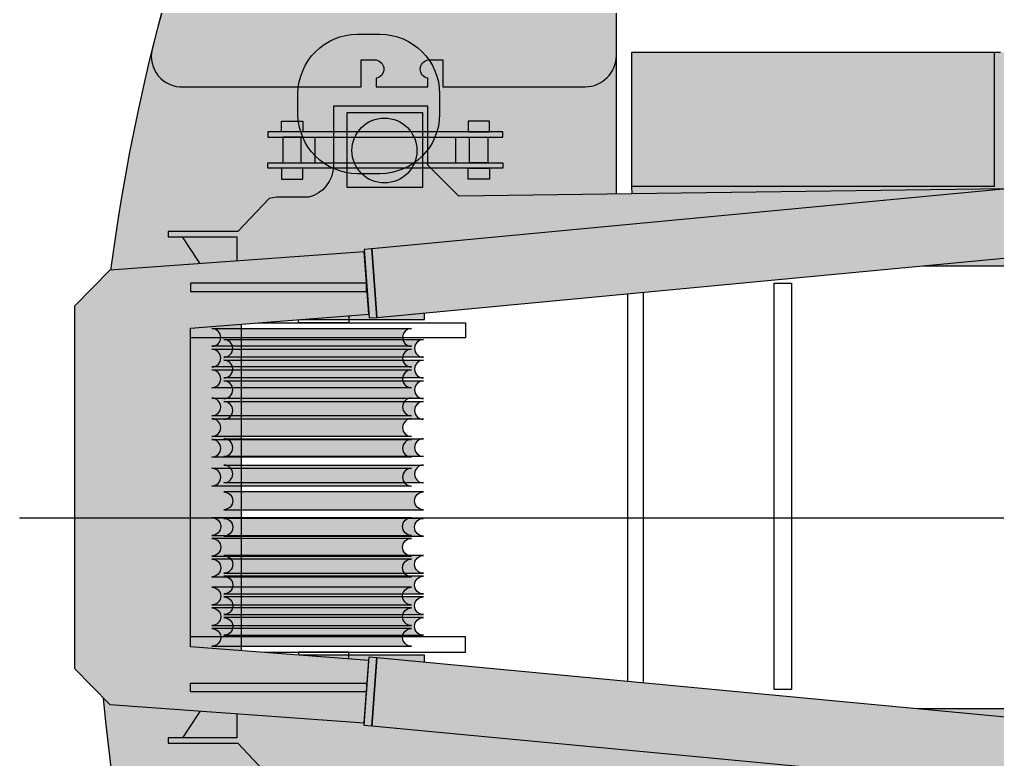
# Model space of a CAD drawing. Header units: millimetres. Extents: x -4144 to 24821, y -10508 to 12478.
# Drawn here: x -4144 to -1018, y -7357 to -4992 of the extents above; entities that cross this region are included whole.
import ezdxf

# ---------------------------------------------------------------- set-up
doc = ezdxf.new("R2010")
doc.units = ezdxf.units.MM
doc.set_wipeout_variables(frame=1)
doc.layers.add('Техника. Кран LR 1280', color=250, linetype='Continuous')
doc.layers.add('Техника. Кран LR 1280 Штрих', color=31, linetype='Continuous')

# ---------------------------------------------------------------- blocks, each defined once
blk = doc.blocks.new('BLOCK-20181117.10191355')
at = {"color": 0, "linetype": 'ByBlock', "lineweight": -2, "ltscale": 20, "transparency": 16777216}
blk.add_wipeout([(-57.38854674193135, 322.33021364171145), (-57.38854674193135, 322.33021364171145), (-45.8870167817131, 393.8385010004622), (-9.012076569233614, 456.1759627448555), (48.11938182576523, 500.6924407509596), (117.57960300326522, 521.2106771854178), (117.57960300326522, 521.2106771854178), (522.1448470252362, 565.7303508428049), (522.1448470252362, 565.7303508428049), (545.7950549952511, 570.3341093015661), (568.7539932342879, 577.6426032577674), (590.7134429823236, 587.5577177671967), (611.3786033952929, 599.9463445707588), (776.0430732110271, 723.3960946687585), (776.0430732110271, 723.3960946687585), (798.1115986688637, 741.9843066401027), (815.5806438602503, 764.9489294385749), (827.6044303451508, 791.1781116358961), (833.6008164400773, 819.4019454289046), (833.6008164400773, 819.4019454289046), (833.6008164400773, 1948.0406554958718), (747.631711674052, 1948.0406554958718), (747.631711674052, 1995.6089523716182), (747.631711674052, 1995.6089523716182), (757.8709425189409, 2013.073796818091), (776.910425660355, 2019.9557094549964), (795.9499088017692, 2013.0737968180856), (806.1891396466526, 1995.6089523716128), (806.1891396466526, 1995.6089523716146), (833.6008164400773, 1995.6089523716182), (833.6008164400773, 2160.628142509184), (806.1891396466581, 2160.628142509144), (806.1891396466581, 2160.628142509144), (795.9499088017383, 2143.163298062702), (776.9104256603241, 2136.281385425824), (757.8709425189227, 2143.1632980627455), (747.6317116740447, 2160.6281425092147), (747.6317116740447, 2160.6281425092093), (747.631711674052, 2208.1964393849285), (833.6008164400773, 2208.1964393849285), (833.6008164400773, 2361.8998535747924), (833.6008164400773, 2361.8998535747924), (822.3863232071344, 2395.7736317304243), (800.0343507297748, 2423.5870643013895), (769.3673625974425, 2441.8280495790514), (734.2577891958426, 2448.1932330458603), (666.2019569821277, 2448.1932330458585), (666.2019569821277, 2448.1932330458585), (650.6634751450274, 2454.6119115030597), (637.8752883658617, 2465.5254869868295), (629.0937664918747, 2479.8617600211855), (625.1816463196155, 2496.2122696981496), (625.1816463196137, 2496.2122696981496), (625.1816463196137, 2650.5730595844725), (625.1816463196137, 2650.5730595844725), (614.2472333571877, 2685.0760831939297), (591.9710342128747, 2713.6031050628662), (561.1477119730862, 2732.575264432049), (525.6442100201239, 2739.6124068992503), (525.6442100201239, 2739.6124068992503), (-132.81926018763625, 2739.6124068992503), (-132.81926018763625, 2739.6124068992503), (-160.40560546139932, 2734.472453861197), (-185.9079037466072, 2722.765261842229), (-207.78868649635115, 2705.196627602336), (-224.7288171024993, 2682.8257193095724), (-224.7288171024993, 2682.8257193095724), (-241.8964953282175, 2646.6527365330967), (-258.830773951373, 2610.3699022154415), (-275.530950100534, 2573.978722306072), (-291.9963306208847, 2537.4807072514304), (-291.9963306208829, 2537.480707251434), (-209.78730790404916, 2502.997090920262), (-228.13415348394483, 2459.109323547953), (-228.13415348394483, 2459.109323547953), (-244.31723835534467, 2446.945014941237), (-264.53788653107586, 2447.939010508384), (-279.4498986304079, 2461.6318748903777), (-282.1607835206596, 2481.6946200401817), (-307.4515207008808, 2492.2671617170145), (-371.09856711672, 2340.016097365402), (-345.80782993649336, 2329.443555688611), (-345.80782993649336, 2329.443555688611), (-329.62474506507533, 2341.6078642952834), (-309.40409688935324, 2340.613868728109), (-294.49208479003937, 2326.921004346106), (-291.78119989979496, 2306.8582591963077), (-310.12804547968153, 2262.970491824017), (-393.2945134972924, 2297.6374181249284), (-393.2945134972924, 2297.6374181249303), (-584.627859925602, 1741.4781986575254), (-722.5317763711737, 1169.7229742100153), (-805.7712487124863, 587.4921633640224), (-833.6008164400864, -3.637978807091713e-12), (-833.6008164400846, 0), (-833.6008164400846, 0), (-805.7712487124863, -587.4921633640224), (-722.5317763711737, -1169.7229742100171), (-584.6278599256038, -1741.4781986575235), (-393.29451349729425, -2297.6374181249266), (-393.2945134972924, -2297.6374181249266), (-310.12804547968153, -2262.970491824017), (-291.78119989979496, -2306.858259196306), (-291.78119989979496, -2306.858259196306), (-294.49208479003755, -2326.921004346106), (-309.40409688935324, -2340.6138687281036), (-329.62474506507533, -2341.6078642952816), (-345.80782993649336, -2329.443555688609), (-371.09856711672, -2340.0160973654), (-307.4515207008808, -2492.2671617170126), (-282.1607835206596, -2481.69462004018), (-282.1607835206596, -2481.69462004018), (-279.4498986304079, -2461.6318748903777), (-264.53788653107586, -2447.939010508384), (-244.3172383553392, -2446.945014941237), (-228.13415348394483, -2459.109323547953), (-228.13415348394483, -2459.1093235479493), (-209.78730790404916, -2502.997090920262), (-291.9963306208829, -2537.4807072514286), (-291.9963306208829, -2537.4807072514286), (-275.530950100534, -2573.9787223060775), (-258.83077395137116, -2610.3699022154415), (-241.89649532821204, -2646.6527365330967), (-224.7288171024993, -2682.8257193095706), (-224.7288171024993, -2682.825719309567), (-224.7288171024993, -2682.825719309567), (-207.78868649635115, -2705.1966276023322), (-185.9079037466072, -2722.765261842229), (-160.40560546139932, -2734.4724538611954), (-132.81926018763625, -2739.6124068992503), (525.6442100201239, -2739.6124068992467), (525.6442100201239, -2739.6124068992467), (561.1477119730862, -2732.575264432049), (591.9710342128765, -2713.6031050628626), (614.2472333571877, -2685.0760831939297), (625.1816463196137, -2650.5730595844725), (625.1816463196137, -2496.212269698146), (625.1816463196137, -2496.212269698146), (629.0937664918747, -2479.86176002118), (637.8752883658617, -2465.5254869868277), (650.6634751450274, -2454.611911503058), (666.2019569821277, -2448.1932330458567), (734.2577891958426, -2448.1932330458567), (734.2577891958426, -2448.1932330458567), (769.3673625974425, -2441.8280495790495), (800.034350729773, -2423.5870643013877), (822.3863232071344, -2395.773631730419), (833.6008164400773, -2361.8998535747887), (833.6008164400773, -2208.1964393849266), (747.631711674052, -2208.1964393849266), (747.6317116740447, -2160.6281425092093), (747.6317116740447, -2160.6281425092093), (757.8709425189227, -2143.1632980627437), (776.9104256603223, -2136.2813854258166), (795.9499088017365, -2143.1632980626964), (806.1891396466581, -2160.6281425091347), (806.1891396466581, -2160.628142509144), (833.6008164400773, -2160.628142509184), (833.6008164400773, -1995.6089523716146), (806.1891396466526, -1995.6089523716146), (806.1891396466526, -1995.6089523716146), (795.9499088017656, -2013.0737968180838), (776.9104256603514, -2019.9557094549964), (757.8709425189372, -2013.0737968180838), (747.631711674052, -1995.6089523716146), (747.631711674052, -1948.0406554958681), (833.6008164400773, -1948.0406554958681), (833.6008164400773, -819.401945428901), (833.6008164400773, -819.401945428901), (827.604430345149, -791.1781116358907), (815.5806438602485, -764.9489294385712), (798.1115986688601, -741.9843066400972), (776.0430732110217, -723.396094668753), (776.0430732110271, -723.396094668753), (611.3786033952929, -599.9463445707515), (611.3786033952929, -599.9463445707515), (590.7134429823236, -587.5577177671912), (568.7539932342879, -577.642603257762), (545.7950549952511, -570.3341093015606), (522.1448470252362, -565.7303508428013), (117.57960300326522, -521.210677185416), (117.57960300326522, -521.210677185416), (48.11938182576159, -500.6924407509614), (-9.012076569235433, -456.17596274485186), (-45.88701678171492, -393.83850100045856), (-57.38854674193135, -322.33021364170236), (-57.38854674193135, 0)], dxfattribs=at)
at = {"layer": 'Техника. Кран LR 1280 Штрих', "lineweight": -2}
h = blk.add_hatch(color=254, dxfattribs=at)
h.dxf.hatch_style = 1
edge = h.paths.add_edge_path()
edge.add_line((-57.38854674193135, 0), (-57.38854674193135, 322.3302136417115))
edge.add_arc((136.966749388271, 327.7488431341456), 194.4308172061079, 95.72260439255848, 181.5969937708117, ccw=False)
edge.add_line((117.5796030032652, 521.210677185416), (522.1448470252362, 565.7303508428085))
edge.add_arc((494.3029944227908, 771.8074240218526), 207.9493420195827, 277.6943040845489, 304.2635658363498)
edge.add_line((611.3786033952929, 599.9463445707588), (776.0430732110253, 723.3960946687585))
edge.add_arc((703.1120990037031, 832.3764411469066), 131.1321582119593, 303.7909196766812, 354.3217428201374)
edge.add_line((833.6008164400773, 819.4019454289064), (833.6008164400773, 1948.040655495872))
edge.add_line((833.6008164400773, 1948.040655495872), (747.6317116740538, 1948.040655495872))
edge.add_line((747.6317116740538, 1948.040655495872), (747.6317116740538, 1995.608952371618))
edge.add_arc((776.9104256603531, 1990.177458737609), 29.77825071739102, 10.509468293235216, 169.4905317067613, ccw=False)
edge.add_line((806.1891396466526, 1995.608952371616), (833.6008164400773, 1995.608952371618))
edge.add_line((833.6008164400773, 1995.608952371618), (833.6008164400773, 2160.628142509184))
edge.add_line((833.6008164400773, 2160.628142509184), (806.1891396466599, 2160.628142509144))
edge.add_arc((776.9104256603596, 2166.059636143228), 29.77825071740575, 190.5094682932454, 349.4905317066193, ccw=False)
edge.add_line((747.6317116740465, 2160.628142509213), (747.6317116740538, 2208.19643938493))
edge.add_line((747.6317116740538, 2208.19643938493), (833.6008164400773, 2208.19643938493))
edge.add_line((833.6008164400773, 2208.19643938493), (833.6008164400773, 2361.899853574792))
edge.add_arc((734.1851395076083, 2347.779858411996), 100.4134009151093, 8.083645438538309, 89.95854616172753)
edge.add_line((734.2577891958426, 2448.193233045862), (666.2019569821277, 2448.19323304586))
edge.add_arc((678.6578487570074, 2500.364030478886), 53.63712655153479, 184.439398018796, 256.5718866759795, ccw=False)
edge.add_line((625.1816463196155, 2496.212269698151), (625.1816463196155, 2650.573059584474))
edge.add_arc((523.842100492082, 2637.441502300752), 102.1867963350767, 7.383234845534973, 88.98951110374568)
edge.add_line((525.6442100201239, 2739.61240689925), (-132.8192601876362, 2739.612406899252))
edge.add_arc((-125.8371012475501, 2625.540347420354), 114.2855428180739, 93.50260855277472, 149.917414731003)
edge.add_arc((5381.399183559892, 2.041815605480224e-10), 6214.999999999897, 154.426444733806, 155.9029600998629)
edge.add_line((-291.9963306208811, 2537.480707251434), (-209.787307904051, 2502.997090920264))
edge.add_line((-209.787307904051, 2502.997090920264), (-228.1341534839448, 2459.109323547953))
edge.add_arc((-253.0525695566523, 2475.413211311772), 29.7782507173907, 167.8225861412409, 326.803649554763, ccw=False)
edge.add_line((-282.1607835206596, 2481.694620040184), (-307.4515207008808, 2492.267161717016))
edge.add_line((-307.4515207008808, 2492.267161717016), (-371.0985671167218, 2340.016097365402))
edge.add_line((-371.0985671167218, 2340.016097365402), (-345.8078299364934, 2329.443555688613))
edge.add_arc((-320.8894138638149, 2313.139667924722), 29.77825071740546, -12.177413858755699, 146.8036495546175, ccw=False)
edge.add_line((-291.7811998997931, 2306.85825919631), (-310.1280454796797, 2262.97049182402))
edge.add_line((-310.1280454796797, 2262.97049182402), (-393.2945134972906, 2297.637418124928))
edge.add_arc((5381.399183559914, 2.273736754432321e-12), 6214.999999999999, 158.3033603627264, 180)
edge.add_arc((5381.39918355991, -1.364242052659392e-12), 6214.999999999995, 180, 201.6966396372736)
edge.add_line((-393.2945134972906, -2297.637418124927), (-310.1280454796797, -2262.970491824017))
edge.add_line((-310.1280454796797, -2262.970491824017), (-291.7811998997931, -2306.858259196306))
edge.add_arc((-320.8894138638149, -2313.139667924719), 29.77825071740536, -146.8036495546175, 12.177413858755699, ccw=False)
edge.add_line((-345.8078299364934, -2329.443555688609), (-371.0985671167218, -2340.016097365398))
edge.add_line((-371.0985671167218, -2340.016097365398), (-307.4515207008808, -2492.267161717013))
edge.add_line((-307.4515207008808, -2492.267161717013), (-282.1607835206596, -2481.69462004018))
edge.add_arc((-253.0525695566523, -2475.413211311768), 29.77825071739088, 33.19635044523699, 192.177413858759, ccw=False)
edge.add_line((-228.1341534839448, -2459.109323547949), (-209.787307904051, -2502.99709092026))
edge.add_line((-209.787307904051, -2502.99709092026), (-291.9963306208811, -2537.48070725143))
edge.add_arc((5381.399183559892, -2.005435817409307e-10), 6214.999999999897, 204.0970399001371, 205.573555266194)
edge.add_arc((-125.8371012475484, -2625.540347420352), 114.2855428180749, 210.0825852689962, 266.4973914472245)
edge.add_line((-132.8192601876362, -2739.61240689925), (525.6442100201239, -2739.612406899247))
edge.add_arc((523.842100492083, -2637.44150230075), 102.1867963350758, 271.0104888962538, 352.6167651544644)
edge.add_line((625.1816463196155, -2650.573059584473), (625.1816463196155, -2496.212269698146))
edge.add_arc((678.6578487570049, -2500.364030478883), 53.6371265515325, 103.42811332401828, 175.5606019812019, ccw=False)
edge.add_line((666.2019569821277, -2448.193233045859), (734.2577891958426, -2448.193233045859))
edge.add_arc((734.1851395076083, -2347.779858411992), 100.4134009151092, 270.0414538382724, 351.9163545614617)
edge.add_line((833.6008164400773, -2361.899853574789), (833.6008164400773, -2208.196439384927))
edge.add_line((833.6008164400773, -2208.196439384927), (747.6317116740538, -2208.196439384927))
edge.add_line((747.6317116740538, -2208.196439384927), (747.6317116740465, -2160.628142509209))
edge.add_arc((776.9104256603596, -2166.059636143224), 29.77825071740566, 10.509468293380678, 169.4905317067546, ccw=False)
edge.add_line((806.1891396466599, -2160.62814250914), (833.6008164400773, -2160.62814250918))
edge.add_line((833.6008164400773, -2160.62814250918), (833.6008164400773, -1995.608952371615))
edge.add_line((833.6008164400773, -1995.608952371615), (806.1891396466526, -1995.608952371615))
edge.add_arc((776.9104256603532, -1990.177458737606), 29.77825071739096, 190.5094682932369, 349.4905317067631, ccw=False)
edge.add_line((747.6317116740538, -1995.608952371615), (747.6317116740538, -1948.040655495868))
edge.add_line((747.6317116740538, -1948.040655495868), (833.6008164400773, -1948.040655495868))
edge.add_line((833.6008164400773, -1948.040655495868), (833.6008164400773, -819.401945428901))
edge.add_arc((703.1120990037011, -832.3764411469002), 131.1321582119612, 5.67825717986207, 56.2090803233183)
edge.add_line((776.0430732110253, -723.3960946687512), (611.3786033952929, -599.9463445707515))
edge.add_arc((494.3029944227908, -771.8074240218453), 207.9493420195827, 55.73643416365027, 82.30569591545107)
edge.add_line((522.1448470252362, -565.7303508428013), (117.5796030032652, -521.210677185416))
edge.add_arc((136.9667493882749, -327.748843134142), 194.4308172061119, 178.4030062291873, 264.2773956074405, ccw=False)
edge.add_line((-57.38854674193135, -322.3302136417042), (-57.38854674193135, 0))
at = {"color": 0, "linetype": 'ByBlock', "lineweight": -2, "ltscale": 20, "transparency": 16777216}
for points in [[(-393.2945134972906, 2297.637418124928, 0.09495328596407389), (-833.6008164400846, 0, 0.09495328596407389), (-393.2945134972906, -2297.637418124927)], [(833.6008164400773, -819.401945428901, 0.2241259037759507), (776.0430732110253, -723.3960946687512), (611.3786033952929, -599.9463445707515, 0.1164524426712654), (522.1448470252362, -565.7303508428013), (117.5796030032652, -521.210677185416, -0.3932774894333115), (-57.38854674193135, -322.3302136417042), (-57.38854674193135, 0), (-57.38854674193135, 322.3302136417115, -0.3932774894333115), (117.5796030032652, 521.210677185416), (522.1448470252362, 565.7303508428085, 0.1164524426712654), (611.3786033952929, 599.9463445707588), (776.0430732110253, 723.3960946687585, 0.2241259037759507), (833.6008164400773, 819.4019454289064), (833.6008164400773, 1948.040655495872)]]:
    blk.add_lwpolyline(points, format="xyb", dxfattribs=at)
blk = doc.blocks.new('BLOCK-20181117.07274698')
at = {"color": 0, "linetype": 'ByBlock', "lineweight": -2, "ltscale": 20, "transparency": 16777216}
blk.add_lwpolyline([(-382.30855922099, 478.5450755987404), (-300.0995365041599, 444.0614592675665), (-318.4463820840538, 400.1736918952556, -0.8315514504761237), (-372.4730121207758, 422.7589883874862), (-397.7637493009897, 433.3315300643189), (-461.4107957168308, 281.0804657127046), (-436.1200585366023, 270.5079240359155, -0.8315514504749895), (-382.0934284999021, 247.9226275436122), (-400.4402740797887, 204.0348601713231), (-483.6067420973995, 238.7017864722311, 0.03381508630526978), (-740.6174569151699, -560.681017854381, 0.4989503636280254), (-641.4997757340388, -680.5754297710864), (-71.99668228068185, -680.5754297710864), (-71.99668228068185, -594.6063250050629), (-24.4283854049354, -594.6063250050629, -0.8315514504761237), (-24.4283854049354, -653.163752977669), (-24.4283854049354, -680.5754297710864), (140.5908047326302, -680.5754297710864), (140.5908047325865, -653.163752977669, -0.8315514504749895), (140.5908047326593, -594.6063250050556), (188.1591016083767, -594.6063250050629), (188.1591016083767, -680.5754297710864), (643.9455605957337, -680.5754297710855, 0.4064572435072755), (743.2885878399684, -581.232402526869), (743.2885878399684, -110.8949761568265), (657.3194830739449, -110.8949761568265), (657.3194830739449, -63.32667928108003, -0.8315514504761237), (715.876911046551, -63.32667928108003), (743.2885878399684, -63.32667928108003), (743.2885878399684, 101.6925108564856), (715.876911046551, 101.6925108564456, -0.8315514504749895), (657.3194830739376, 101.6925108565147), (657.3194830739449, 149.260807732232), (743.2885878399684, 149.260807732232), (743.2885878399684, 302.9642219220941, 0.373262653763925), (643.9455605957337, 389.2576013931639), (575.8897283820188, 389.257601393163, -0.3255589378691797), (534.8694177195066, 437.2766380454541), (534.8694177195066, 591.637427931777, 0.3719278395981418), (435.3319814200149, 680.6767752465548), (-223.1314887877452, 680.6767752465548, 0.2512513197841645), (-315.041045702601, 623.8900876568696, 0.00644260278426419)], format="xyb", close=True, dxfattribs=at)
blk = doc.blocks.new('BLOCK-20181117.09443661')
at = {"layer": 'Техника. Кран LR 1280 Штрих', "lineweight": -2}
h = blk.add_hatch(color=253, dxfattribs=at)
h.dxf.hatch_style = 1
edge = h.paths.add_edge_path()
edge.add_arc((318.928055174445, 1.818989403545856e-12), 28.30758612286445, 90, 270)
edge.add_line((318.928055174445, -28.30758612286263), (-318.928055174445, -28.30758612286263))
edge.add_arc((-318.928055174445, 1.818989403545856e-12), 28.30758612286445, 270, 450)
edge.add_line((-318.928055174445, 28.30758612286627), (318.928055174445, 28.30758612286627))
at = {"color": 0, "linetype": 'ByBlock', "lineweight": -2, "ltscale": 20, "transparency": 16777216}
blk.add_lwpolyline([(318.928055174445, 28.30758612286627, 0.9999999999999999), (318.928055174445, -28.30758612286263), (-318.928055174445, -28.30758612286263, 0.9999999999999999), (-318.928055174445, 28.30758612286627)], format="xyb", close=True, dxfattribs=at)
blk = doc.blocks.new('BLOCK-20181117.10265488')
at = {"color": 0, "linetype": 'ByBlock', "lineweight": -2, "ltscale": 20, "transparency": 16777216}
blk.add_blockref('BLOCK-20181117.10191355', (-5381.399183559915, -3.637978807091713e-12), dxfattribs=at)
blk.add_blockref('BLOCK-20181117.07274698', (-5291.086954959806, 2058.935631652697), dxfattribs=at)
blk.add_wipeout([(1296.3949542592113, -1089.422169591111), (1296.3949542592113, -1089.422169591111), (1322.728311263178, -1100.076598749778), (1351.0125550795733, -1097.4376399531902), (1374.9204092413615, -1082.0956367862636), (1389.1036097469623, -1057.4826447858322), (1389.1036097469623, -1057.4826447858322), (1402.4669247354036, -1011.7047236377912), (1402.4669247354036, -1011.7047236377912), (1407.2830652114426, -1002.3638365449515), (1413.578845613025, -993.9489372644402), (1421.1805913233802, -986.6921581634069), (1429.8786015288197, -980.7936838494716), (1549.8289886319258, -980.7936838494716), (1549.8289886319258, -970.4900039200329), (1586.951134359063, -970.4900039200329), (1586.951134359063, -994.596726773816), (1813.2432746962072, -994.596726773816), (1813.2432746962072, -970.4900039200329), (1831.1388916111318, -970.4900039200329), (1831.1388916111318, -929.469693257548), (1813.2432746962072, -929.469693257548), (1813.2432746962072, -905.362970403763), (1586.951134359063, -905.362970403763), (1586.951134359063, -929.469693257548), (1549.8289886319258, -929.469693257548), (1549.8289886319258, 1124.8507938063522), (1586.951134359063, 1124.8507938063522), (1586.951134359063, 1100.744070952569), (1813.2432746962072, 1100.744070952569), (1813.2432746962072, 1124.8507938063522), (1831.1388916111318, 1124.8507938063522), (1831.1388916111318, 1165.871104468839), (1813.2432746962072, 1165.871104468839), (1813.2432746962072, 1189.9778273226202), (1586.951134359063, 1189.9778273226202), (1586.951134359063, 1165.871104468839), (1330.535574284614, 1165.871104468839), (1330.535574284614, 1423.0742845942768), (1309.9282144257163, 1423.0742845942768), (1309.9282144257163, 1488.201318110545), (205.42111202352635, 1488.201318110545), (-1210.5851871814807, 1488.201318110545), (-1646.0614709917572, 1488.201318110545), (-1796.9933106848948, 1488.201318110545), (-3319.534618776932, 1488.201318110545), (-4499.208766170108, 1488.201318110545), (-4499.208766170108, 1059.5293512348053), (-4498.89376481312, 1036.3020604527937), (-5051.136074088572, 1028.8127205017663), (-5150.868619511623, 1127.8188032540038), (-5150.868619511623, 1316.9742088899802), (-5452.396364170912, 1316.9742088899802), (-5452.396364170912, 1124.8507938063522), (-5452.396364170912, 1124.8507938063522), (-5458.598911423857, 1091.4691787338124), (-5475.120512067852, 1061.8070727830127), (-5500.236814145096, 1038.9602964843543), (-5531.326440611505, 1025.3133575068605), (-5531.326440611505, 1025.3133575068605), (-5634.168830850627, 1025.3133575068605), (-5658.081144649157, 1021.8139945119583), (-5757.618580948649, 915.6666503332035), (-5980.520955997134, 915.6666503332035), (-5980.520955997134, 898.3642444139587), (-5761.117943943536, 898.3642444139587), (-5761.117943943536, 634.3567473539806), (-5747.314901019213, 634.3567473539806), (-5747.314901019213, 97.69055027440118), (-5747.314901019213, -438.97564680517644), (-5761.117943943536, -438.97564680517644), (-5761.117943943536, -702.9831438651527), (-5980.520955997134, -702.9831438651527), (-5980.520955997134, -720.2855497843993), (-5757.618580948649, -720.2855497843993), (-5658.081144649157, -826.4328939631523), (-5634.168830850627, -829.9322569580545), (-5531.326440611505, -829.9322569580545), (-5531.326440611505, -829.9322569580545), (-5500.236814145096, -843.5791959355483), (-5475.120512067852, -866.4259722342049), (-5458.598911423857, -896.0880781850065), (-5452.396364170912, -929.469693257548), (-5452.396364170912, -929.469693257548), (-5452.396364170912, -1121.5931083411742), (-5150.868619511623, -1121.5931083411742), (-5150.868619511623, -932.4377027051996), (-5051.136074088572, -833.4316199529621), (-4488.905086240673, -841.0564232834422), (-4488.905086240673, -1453.9853243825955), (-4475.10204331635, -1484.8963641709124), (-4334.544296354346, -1491.700681105448), (-3075.940072520578, -1491.700681105448), (-3075.940072520578, -1453.9853243825955), (-3058.8320756565954, -1453.9853243825955), (-3058.8320756565954, -1491.700681105448), (-1659.670104860823, -1491.700681105448), (-1659.670104860823, -1453.9853243825955), (-1642.5621079968405, -1453.9853243825955), (-1642.5621079968405, -1491.700681105448), (-239.90077420618013, -1491.700681105448), (-239.90077420618013, -1453.9853243825955), (-222.79277734219818, -1453.9853243825955), (-222.79277734219818, -1491.700681105448), (1169.3704674637406, -1491.700681105448), (1182.9791013328067, -1426.5736475891863), (1182.9791013328077, -1426.5736475891863), (1189.3971867589935, -1012.5154506661529)], dxfattribs=at)
at = {"layer": 'Техника. Кран LR 1280 Штрих', "lineweight": -2}
h = blk.add_hatch(color=256, dxfattribs=at)
h.dxf.hatch_style = 1
edge = h.paths.add_edge_path()
edge.add_line((1189.397186758993, -1012.515450666153), (1296.394954259212, -1089.422169591111))
edge.add_arc((1331.449181695886, -1040.652385499227), 60.06072511676089, 234.2925764772314, 343.7266219423718)
edge.add_line((1389.103609746962, -1057.482644785832), (1402.466924735403, -1011.704723637791))
edge.add_arc((1460.920656115351, -1035.931297521224), 63.27531583776207, 119.37917818288199, 157.488082542015, ccw=False)
edge.add_line((1429.878601528821, -980.7936838494716), (1549.828988631925, -980.7936838494716))
edge.add_line((1549.828988631925, -980.7936838494716), (1549.828988631925, -970.4900039200329))
edge.add_line((1549.828988631925, -970.4900039200329), (1586.951134359063, -970.4900039200329))
edge.add_line((1586.951134359063, -970.4900039200329), (1586.951134359063, -994.596726773816))
edge.add_line((1586.951134359063, -994.596726773816), (1813.243274696207, -994.596726773816))
edge.add_line((1813.243274696207, -994.596726773816), (1813.243274696207, -970.4900039200329))
edge.add_line((1813.243274696207, -970.4900039200329), (1831.138891611132, -970.4900039200329))
edge.add_line((1831.138891611132, -970.4900039200329), (1831.138891611132, -929.4696932575462))
edge.add_line((1831.138891611132, -929.4696932575462), (1813.243274696207, -929.4696932575462))
edge.add_line((1813.243274696207, -929.4696932575462), (1813.243274696207, -905.362970403763))
edge.add_line((1813.243274696207, -905.362970403763), (1586.951134359063, -905.362970403763))
edge.add_line((1586.951134359063, -905.362970403763), (1586.951134359063, -929.4696932575462))
edge.add_line((1586.951134359063, -929.4696932575462), (1549.828988631925, -929.4696932575462))
edge.add_line((1549.828988631925, -929.4696932575462), (1549.828988631925, 1124.850793806352))
edge.add_line((1549.828988631925, 1124.850793806352), (1586.951134359063, 1124.850793806352))
edge.add_line((1586.951134359063, 1124.850793806352), (1586.951134359063, 1100.744070952569))
edge.add_line((1586.951134359063, 1100.744070952569), (1813.243274696207, 1100.744070952569))
edge.add_line((1813.243274696207, 1100.744070952569), (1813.243274696207, 1124.850793806352))
edge.add_line((1813.243274696207, 1124.850793806352), (1831.138891611132, 1124.850793806352))
edge.add_line((1831.138891611132, 1124.850793806352), (1831.138891611132, 1165.871104468839))
edge.add_line((1831.138891611132, 1165.871104468839), (1813.243274696207, 1165.871104468839))
edge.add_line((1813.243274696207, 1165.871104468839), (1813.243274696207, 1189.977827322622))
edge.add_line((1813.243274696207, 1189.977827322622), (1586.951134359063, 1189.977827322622))
edge.add_line((1586.951134359063, 1189.977827322622), (1586.951134359063, 1165.871104468839))
edge.add_line((1586.951134359063, 1165.871104468839), (1330.535574284615, 1165.871104468839))
edge.add_line((1330.535574284615, 1165.871104468839), (1330.535574284615, 1423.074284594277))
edge.add_line((1330.535574284615, 1423.074284594277), (1309.928214425716, 1423.074284594277))
edge.add_line((1309.928214425716, 1423.074284594277), (1309.928214425716, 1488.201318110547))
edge.add_line((1309.928214425716, 1488.201318110547), (205.4211120235268, 1488.201318110547))
edge.add_line((205.4211120235268, 1488.201318110547), (-1210.585187181481, 1488.201318110547))
edge.add_line((-1210.585187181481, 1488.201318110547), (-1646.061470991757, 1488.201318110547))
edge.add_line((-1646.061470991757, 1488.201318110547), (-1796.993310684895, 1488.201318110547))
edge.add_line((-1796.993310684895, 1488.201318110547), (-3319.534618776932, 1488.201318110547))
edge.add_line((-3319.534618776932, 1488.201318110547), (-4499.208766170108, 1488.201318110547))
edge.add_line((-4499.208766170108, 1488.201318110547), (-4499.208766170108, 1059.529351234807))
edge.add_line((-4499.208766170108, 1059.529351234807), (-4498.89376481312, 1036.302060452792))
edge.add_line((-4498.89376481312, 1036.302060452792), (-5051.136074088572, 1028.812720501766))
edge.add_line((-5051.136074088572, 1028.812720501766), (-5150.868619511624, 1127.818803254006))
edge.add_line((-5150.868619511624, 1127.818803254006), (-5150.868619511624, 1316.97420888998))
edge.add_line((-5150.868619511624, 1316.97420888998), (-5452.396364170912, 1316.97420888998))
edge.add_line((-5452.396364170912, 1316.97420888998), (-5452.396364170912, 1124.850793806352))
edge.add_arc((-5557.469260008722, 1127.107056501731), 105.0971177582607, 284.4035060611223, 358.7698591079069, ccw=False)
edge.add_line((-5531.326440611505, 1025.31335750686), (-5634.168830850627, 1025.31335750686))
edge.add_line((-5634.168830850627, 1025.31335750686), (-5658.081144649157, 1021.813994511958))
edge.add_line((-5658.081144649157, 1021.813994511958), (-5757.618580948649, 915.6666503332053))
edge.add_line((-5757.618580948649, 915.6666503332053), (-5980.520955997134, 915.6666503332053))
edge.add_line((-5980.520955997134, 915.6666503332053), (-5980.520955997134, 898.3642444139587))
edge.add_line((-5980.520955997134, 898.3642444139587), (-5761.117943943536, 898.3642444139587))
edge.add_line((-5761.117943943536, 898.3642444139587), (-5761.117943943536, 634.3567473539806))
edge.add_line((-5761.117943943536, 634.3567473539806), (-5747.314901019214, 634.3567473539806))
edge.add_line((-5747.314901019214, 634.3567473539806), (-5747.314901019214, 97.69055027440118))
edge.add_line((-5747.314901019214, 97.69055027440118), (-5747.314901019214, -438.9756468051746))
edge.add_line((-5747.314901019214, -438.9756468051746), (-5761.117943943536, -438.9756468051746))
edge.add_line((-5761.117943943536, -438.9756468051746), (-5761.117943943536, -702.9831438651527))
edge.add_line((-5761.117943943536, -702.9831438651527), (-5980.520955997134, -702.9831438651527))
edge.add_line((-5980.520955997134, -702.9831438651527), (-5980.520955997134, -720.2855497843993))
edge.add_line((-5980.520955997134, -720.2855497843993), (-5757.618580948649, -720.2855497843993))
edge.add_line((-5757.618580948649, -720.2855497843993), (-5658.081144649157, -826.4328939631523))
edge.add_line((-5658.081144649157, -826.4328939631523), (-5634.168830850627, -829.9322569580545))
edge.add_line((-5634.168830850627, -829.9322569580545), (-5531.326440611505, -829.9322569580545))
edge.add_arc((-5557.469260008722, -931.7259559529247), 105.0971177582608, 1.2301408920930044, 75.5964939388777, ccw=False)
edge.add_line((-5452.396364170912, -929.4696932575462), (-5452.396364170912, -1121.593108341174))
edge.add_line((-5452.396364170912, -1121.593108341174), (-5150.868619511624, -1121.593108341174))
edge.add_line((-5150.868619511624, -1121.593108341174), (-5150.868619511624, -932.4377027051996))
edge.add_line((-5150.868619511624, -932.4377027051996), (-5051.136074088572, -833.4316199529603))
edge.add_line((-5051.136074088572, -833.4316199529603), (-4488.905086240673, -841.0564232834404))
edge.add_line((-4488.905086240673, -841.0564232834404), (-4488.905086240673, -1453.985324382596))
edge.add_line((-4488.905086240673, -1453.985324382596), (-4475.10204331635, -1484.896364170912))
edge.add_line((-4475.10204331635, -1484.896364170912), (-4334.544296354346, -1491.700681105449))
edge.add_line((-4334.544296354346, -1491.700681105449), (-3075.940072520578, -1491.700681105449))
edge.add_line((-3075.940072520578, -1491.700681105449), (-3075.940072520578, -1453.985324382596))
edge.add_line((-3075.940072520578, -1453.985324382596), (-3058.832075656595, -1453.985324382596))
edge.add_line((-3058.832075656595, -1453.985324382596), (-3058.832075656595, -1491.700681105449))
edge.add_line((-3058.832075656595, -1491.700681105449), (-1659.670104860823, -1491.700681105449))
edge.add_line((-1659.670104860823, -1491.700681105449), (-1659.670104860823, -1453.985324382596))
edge.add_line((-1659.670104860823, -1453.985324382596), (-1642.56210799684, -1453.985324382596))
edge.add_line((-1642.56210799684, -1453.985324382596), (-1642.56210799684, -1491.700681105449))
edge.add_line((-1642.56210799684, -1491.700681105449), (-239.9007742061804, -1491.700681105449))
edge.add_line((-239.9007742061804, -1491.700681105449), (-239.9007742061804, -1453.985324382596))
edge.add_line((-239.9007742061804, -1453.985324382596), (-222.792777342198, -1453.985324382596))
edge.add_line((-222.792777342198, -1453.985324382596), (-222.792777342198, -1491.700681105449))
edge.add_line((-222.792777342198, -1491.700681105449), (1169.370467463741, -1491.700681105449))
edge.add_line((1169.370467463741, -1491.700681105449), (1182.979101332807, -1426.573647589186))
edge.add_line((1182.979101332807, -1426.573647589186), (1189.397186758993, -1012.515450666153))
edge = h.paths.add_edge_path(flags=17)
edge.add_line((-5761.117943943536, 634.3567473539806), (-5160.977190317528, 634.3567473539806))
edge.add_line((-5160.977190317528, 634.3567473539806), (-5160.977190317528, 675.5714670717389))
edge.add_arc((-5011.18549745359, 656.5715005651431), 150.9918871274085, 98.7013140503708, 172.7710588130809, ccw=False)
edge.add_line((-5034.028077224619, 805.825534104275), (-2554.729395335162, 805.825534104275))
edge.add_arc((-2553.061313625132, 666.9358688523298), 138.8996818224892, -0.6880961718505887, 90.68809617185059, ccw=False)
edge.add_line((-2414.171648373187, 665.2677871423002), (-2414.171648373187, 97.69055027440118))
edge.add_line((-2414.171648373187, 97.69055027440118), (-2414.171648373187, -469.8866865934942))
edge.add_arc((-2553.061313625132, -471.5547683035238), 138.8996818224892, -90.68809617185059, 0.6880961718505887, ccw=False)
edge.add_line((-2554.729395335162, -610.444433555469), (-5034.028077224619, -610.444433555469))
edge.add_arc((-5011.18549745359, -461.190400016337), 150.9918871274087, 187.2289411869192, 261.2986859496292, ccw=False)
edge.add_line((-5160.977190317528, -480.1903665229329), (-5160.977190317528, -438.9756468051746))
edge.add_line((-5160.977190317528, -438.9756468051746), (-5761.117943943536, -438.9756468051746))
at = {"color": 0, "linetype": 'ByBlock', "lineweight": -2, "ltscale": 20, "transparency": 16777216}
for p, q in [((-3340.141978635831, 1488.201318110547), (-3340.141978635831, 1059.529351234807)), ((-5510.719080752635, 1134.960064680519), (-5510.719080752635, 1217.389504116036)), ((-5061.439754018036, 1134.960064680519), (-5061.439754018036, 1217.389504116036)), ((-3340.141978635831, 1059.529351234807), (-4499.208766170108, 1059.529351234807))]:
    blk.add_line(p, q, dxfattribs=at)
blk.add_lwpolyline([(-5112.958153665211, 1355.784889364986), (-5112.958153665211, 1291.483216279863, -0.414213562373095), (-5303.697298992505, 1100.744070952569), (-5374.803289012176, 1100.744070952569, -0.414213562373095), (-5565.54243433947, 1291.483216279863), (-5565.54243433947, 1355.784889364986, -0.414213562373095), (-5374.803289012176, 1546.52403469228), (-5303.697298992505, 1546.52403469228, -0.414213562373095)], format="xyb", close=True, dxfattribs=at)
for points in [[(-3319.534618776932, 1488.201318110547), (-4499.208766170108, 1488.201318110547), (-4499.208766170108, 1059.529351234807), (-4498.89376481312, 1036.302060452792), (-5051.136074088572, 1028.812720501766), (-5150.868619511624, 1127.818803254006), (-5150.868619511624, 1316.97420888998), (-5452.396364170912, 1316.97420888998), (-5452.396364170912, 1124.850793806352, -0.3363737493295465), (-5531.326440611505, 1025.31335750686), (-5634.168830850627, 1025.31335750686), (-5658.081144649157, 1021.813994511958), (-5757.618580948649, 915.6666503332053), (-5980.520955997134, 915.6666503332053), (-5980.520955997134, 898.3642444139587), (-5761.117943943536, 898.3642444139587), (-5761.117943943536, 634.3567473539806), (-5747.314901019214, 634.3567473539806), (-5747.314901019214, 97.69055027440118), (-5747.314901019214, -438.9756468051746), (-5761.117943943536, -438.9756468051746), (-5761.117943943536, -702.9831438651527), (-5980.520955997134, -702.9831438651527), (-5980.520955997134, -720.2855497843993), (-5757.618580948649, -720.2855497843993), (-5658.081144649157, -826.4328939631523)], [(1182.979101332807, -1426.573647589186, 2.220446049250313e-16), (1189.397186758993, -1012.515450666153, 2.220446049250313e-16)], [(-5761.117943943536, 634.3567473539806), (-5160.977190317528, 634.3567473539806), (-5160.977190317528, 675.5714670717389, -0.3349337426390088), (-5034.028077224619, 805.825534104275), (-2554.729395335162, 805.825534104275, -0.4212662167726335), (-2414.171648373187, 665.2677871423002), (-2414.171648373187, 97.69055027440118), (-2414.171648373187, -469.8866865934942, -0.4212662167726335), (-2554.729395335162, -610.444433555469), (-5034.028077224619, -610.444433555469, -0.3349337426390088), (-5160.977190317528, -480.1903665229329), (-5160.977190317528, -438.9756468051746), (-5761.117943943536, -438.9756468051746)]]:
    blk.add_lwpolyline(points, format="xyb", dxfattribs=at)
for points in [[(-5407.876690513513, 1056.224397295184), (-5407.876690513513, 1296.125171501375), (-5167.781507252046, 1296.125171501375), (-5167.781507252046, 1056.224397295184)], [(-5550.575203158471, 1234.497500980011), (-5618.22502224327, 1234.497500980011), (-5618.22502224327, 1269.030778488624), (-5550.575203158471, 1269.030778488624)], [(-5021.583631612171, 1234.497500980011), (-4953.933812527372, 1234.497500980011), (-4953.933812527372, 1269.030778488624), (-5021.583631612171, 1269.030778488624)], [(-5661.580507644045, 1217.389504116036), (-4910.578327126597, 1217.389504116036), (-4910.578327126597, 1234.497500980011), (-5661.580507644045, 1234.497500980011)], [(-5555.238754410006, 1134.960064680519), (-5555.238754410006, 1217.389504116036), (-5613.561470991728, 1217.389504116036), (-5613.561470991728, 1134.960064680519)], [(-5016.920080360636, 1134.960064680519), (-5016.920080360636, 1217.389504116036), (-4958.597363778914, 1217.389504116036), (-4958.597363778914, 1134.960064680519)], [(-5661.580507644045, 1134.960064680519), (-4910.578327126597, 1134.960064680519), (-4910.578327126597, 1117.852067816544), (-5661.580507644045, 1117.852067816544)], [(-5550.575203158471, 1117.852067816544), (-5618.22502224327, 1117.852067816544), (-5618.22502224327, 1083.318790307931), (-5550.575203158471, 1083.318790307931)], [(-5021.583631612171, 1117.852067816544), (-4953.933812527372, 1117.852067816544), (-4953.933812527372, 1083.318790307931), (-5021.583631612171, 1083.318790307931)], [(-4512.817400039203, 751.0021805174438), (-4512.817400039203, -548.816763034105), (-4461.299000391999, -548.816763034105), (-4461.299000391999, 751.0021805174438)], [(-4043.125122500962, -548.816763034105), (-4043.125122500962, 751.0021805174438), (-3988.10735985887, 751.0021805174438), (-3988.10735985887, -548.816763034105)], [(-5563.751319662253, 678.8764210113659), (-5403.44880052701, 678.8764210113659), (-5403.44880052701, 624.0530674245347), (-5563.751319662253, 624.0530674245347)], [(-5935.891684633483, 624.0530674245347), (-5030.483244200906, 624.0530674245347), (-5030.483244200906, 575.5727080397883), (-5935.891684633483, 575.5727080397883)], [(-5935.891684633483, -428.6719668757287), (-5030.483244200906, -428.6719668757287), (-5030.483244200906, -380.1916074909823), (-5935.891684633483, -380.1916074909823)], [(-5563.751319662253, -483.4953204625599), (-5403.44880052701, -483.4953204625599), (-5403.44880052701, -428.6719668757287), (-5563.751319662253, -428.6719668757287)]]:
    blk.add_lwpolyline(points, close=True, dxfattribs=at)
for points in [[(1011.510314582527, 1145.263744609954), (668.5727410819381, 1080.136711093684), (507.358590376065, 1066.528077224622), (-2270.114538416296, 1066.528077224622), (-4498.89376481312, 1036.302060452792)], [(-5761.117943943536, 634.3567473539806), (-5935.114343247049, 898.3642444139587)], [(-5761.117943943536, -438.9756468051746), (-5935.114343247049, -702.9831438651527)]]:
    blk.add_lwpolyline(points, dxfattribs=at)
blk.add_circle((-5289.298268622195, 1174.802819186509), 103.8235902181642, dxfattribs=at)
for p in [(-5483.600060094635, 542.1088481786828), (-5483.600060094635, 476.013394044403), (-5483.600060094635, 409.9179399101231), (-5483.600060094635, 343.8224857758432), (-5483.600060094635, 225.0152530174055), (-5483.600060094635, 140.5963488746311)]:
    blk.add_blockref('BLOCK-20181117.09443661', p, dxfattribs=at)
at = {"color": 0, "linetype": 'ByBlock', "lineweight": -2, "ltscale": 20, "transparency": 16777216, "xscale": -1, "rotation": 180}
for p in [(-5483.600060094635, 54.78475167417855), (-5483.600060094635, -29.63415246859586), (-5483.600060094635, -148.4413852270372), (-5483.600060094635, -214.5368393613135), (-5483.600060094635, -280.6322934955933), (-5483.600060094635, -346.7277476298732)]:
    blk.add_blockref('BLOCK-20181117.09443661', p, dxfattribs=at)
blk = doc.blocks.new('BLOCK-20181117.10242091')
at = {"lineweight": -2, "ltscale": 20}
blk.add_wipeout([(-538.4158785820255, -579.2043938274763), (-425.2698084134681, -694.5263499608026), (387.5544516806187, -752.6546574872608), (402.35830483705297, -553.6853720772759), (-168.06662828801922, -509.25452028616735), (-168.06662828801922, 2.2737367544323206e-13), (-168.06662828801922, 509.2545202861679), (402.35830483705297, 553.685372077276), (387.5544516806187, 752.6546574872614), (-425.2698084134681, 694.5263499608027), (-538.4158785820255, 579.2043938274769), (-538.4158785820255, 2.2737367544323206e-13)], dxfattribs=at)
at = {"layer": 'Техника. Кран LR 1280 Штрих', "lineweight": -2}
h = blk.add_hatch(color=256, dxfattribs=at)
h.dxf.hatch_style = 1
h.paths.add_polyline_path([(-538.4158785820255, 0), (-538.4158785820255, -579.2043938274765), (-425.2698084134681, -694.5263499608027), (387.5544516806185, -752.6546574872609), (402.3583048370529, -553.685372077276), (-168.0666282880193, -509.2545202861675), (-168.0666282880193, 0), (-168.0666282880193, 509.2545202861675), (402.3583048370529, 553.685372077276), (387.5544516806185, 752.6546574872609), (-425.2698084134681, 694.5263499608027), (-538.4158785820255, 579.2043938274765)])
h.paths.add_polyline_path([(427.790241612438, 543.5647547235785), (411.4667654791156, 762.9583374167705), (386.9236946302481, 761.132266543038), (403.2471707635705, 541.738683849846)])
h.paths.add_polyline_path([(427.790241612438, -543.5647547235785), (411.4667654791156, -762.9583374167705), (386.9236946302481, -761.132266543038), (403.2471707635705, -541.738683849846)])
at = {"color": 0, "linetype": 'ByBlock', "lineweight": -2, "ltscale": 20, "transparency": 16777216}
for points in [[(-538.4158785820255, 0), (-538.4158785820255, -579.2043938274765), (-425.2698084134681, -694.5263499608027), (387.5544516806185, -752.6546574872609), (402.3583048370529, -553.685372077276), (-168.0666282880193, -509.2545202861675), (-168.0666282880193, 0), (-168.0666282880193, 509.2545202861675), (402.3583048370529, 553.685372077276), (387.5544516806185, 752.6546574872609), (-425.2698084134681, 694.5263499608027), (-538.4158785820255, 579.2043938274765)], [(427.790241612438, 543.5647547235785), (411.4667654791156, 762.9583374167705), (386.9236946302481, 761.132266543038), (403.2471707635705, 541.738683849846)], [(-168.0666282880193, 625.8999534496306), (394.3587686151368, 625.8999534496306), (394.3587686151368, 653.3116302430444), (-168.0666282880193, 653.3116302430444)], [(427.790241612438, -543.5647547235785), (411.4667654791156, -762.9583374167705), (386.9236946302481, -761.132266543038), (403.2471707635705, -541.738683849846)], [(-168.0666282880193, -625.8999534496306), (394.3587686151368, -625.8999534496306), (394.3587686151368, -653.3116302430444), (-168.0666282880193, -653.3116302430444)]]:
    blk.add_lwpolyline(points, close=True, dxfattribs=at)
for p in [(219.4878233975833, 479.3844124044153), (219.4878233975833, 413.2889582701355), (219.4878233975833, 347.1935041358556), (219.4878233975833, 257.2243420115228), (219.4878233975833, 191.128887877243), (219.4878233975833, 125.0334337429631), (219.4878233975833, 32.7321743057073)]:
    blk.add_blockref('BLOCK-20181117.09443661', p, dxfattribs=at)
at = {"color": 0, "linetype": 'ByBlock', "lineweight": -2, "ltscale": 20, "transparency": 16777216, "xscale": -1, "rotation": 180}
for p in [(219.4878233975833, -125.0334337429631), (219.4878233975833, -191.128887877243), (219.4878233975833, -257.2243420115228), (219.4878233975833, -347.1935041358556), (219.4878233975833, -413.2889582701355), (219.4878233975833, -479.3844124044153)]:
    blk.add_blockref('BLOCK-20181117.09443661', p, dxfattribs=at)
blk = doc.blocks.new('*U90')
at = {"color": 0, "linetype": 'ByBlock', "lineweight": -2, "ltscale": 20, "transparency": 16777216}
blk.add_blockref('BLOCK-20181117.10265488', (0, 0), dxfattribs=at)
for points in [[(-5329.876920216338, 860.6488876911062), (-5313.553444083018, 641.2553049979797), (-1115.0170013492518, 1038.4098147785226), (991.0973637789439, 1038.4098147785226), (991.0973637789439, 1258.4098147785226), (-1123.1900036205175, 1258.4098147785226)], [(-5313.553444083018, -445.87420444917734), (-5329.876920216338, -665.2677871423002), (-1123.1900036205175, -1063.0287142297184), (991.0973637789439, -1063.0287142297184), (991.0973637789439, -843.0287142297166), (-1115.0170013492518, -843.0287142297166)]]:
    blk.add_wipeout(points, dxfattribs=at)
at = {"layer": 'Техника. Кран LR 1280 Штрих', "lineweight": -2}
h = blk.add_hatch(color=256, dxfattribs=at)
h.dxf.hatch_style = 1
h.paths.add_polyline_path([(-5313.55344408302, 641.2553049979797), (-1115.017001349253, 1038.409814778523), (991.097363778943, 1038.409814778523), (991.097363778943, 1258.409814778523), (-1123.190003620519, 1258.409814778523), (-5329.876920216338, 860.6488876911062)])
h = blk.add_hatch(color=256, dxfattribs=at)
h.dxf.hatch_style = 1
h.paths.add_polyline_path([(-5329.876920216338, -665.2677871423002), (-5313.55344408302, -445.8742044491773), (-1115.017001349253, -843.0287142297166), (991.097363778943, -843.0287142297166), (991.097363778943, -1063.028714229717), (-1123.190003620519, -1063.028714229717)])
at = {"color": 0, "linetype": 'ByBlock', "lineweight": -2, "ltscale": 20, "transparency": 16777216}
for points in [[(-5313.55344408302, 641.2553049979797), (-1115.017001349253, 1038.409814778523), (991.097363778943, 1038.409814778523), (991.097363778943, 1258.409814778523), (-1123.190003620519, 1258.409814778523), (-5329.876920216338, 860.6488876911062)], [(-5329.876920216338, -665.2677871423002), (-5313.55344408302, -445.8742044491773), (-1115.017001349253, -843.0287142297166), (991.097363778943, -843.0287142297166), (991.097363778943, -1063.028714229717), (-1123.190003620519, -1063.028714229717)]]:
    blk.add_lwpolyline(points, close=True, dxfattribs=at)
blk.add_blockref('BLOCK-20181117.10242091', (-5741.343685695458, 97.69055027440118), dxfattribs=at)
at = {"layer": 'Техника. Кран LR 1280', "lineweight": -2, "ltscale": 20}
blk.add_line((-6455.525149802888, 0), (0, 0), dxfattribs=at)

msp = doc.modelspace()

# ---------------------------------------------------------------- block references
at = {"layer": 'Техника. Кран LR 1280', "linetype": 'Continuous'}
msp.add_blockref('*U90', (2311.505347885876, -6585.223530742453), dxfattribs=at)

doc.saveas('drawing.dxf')
